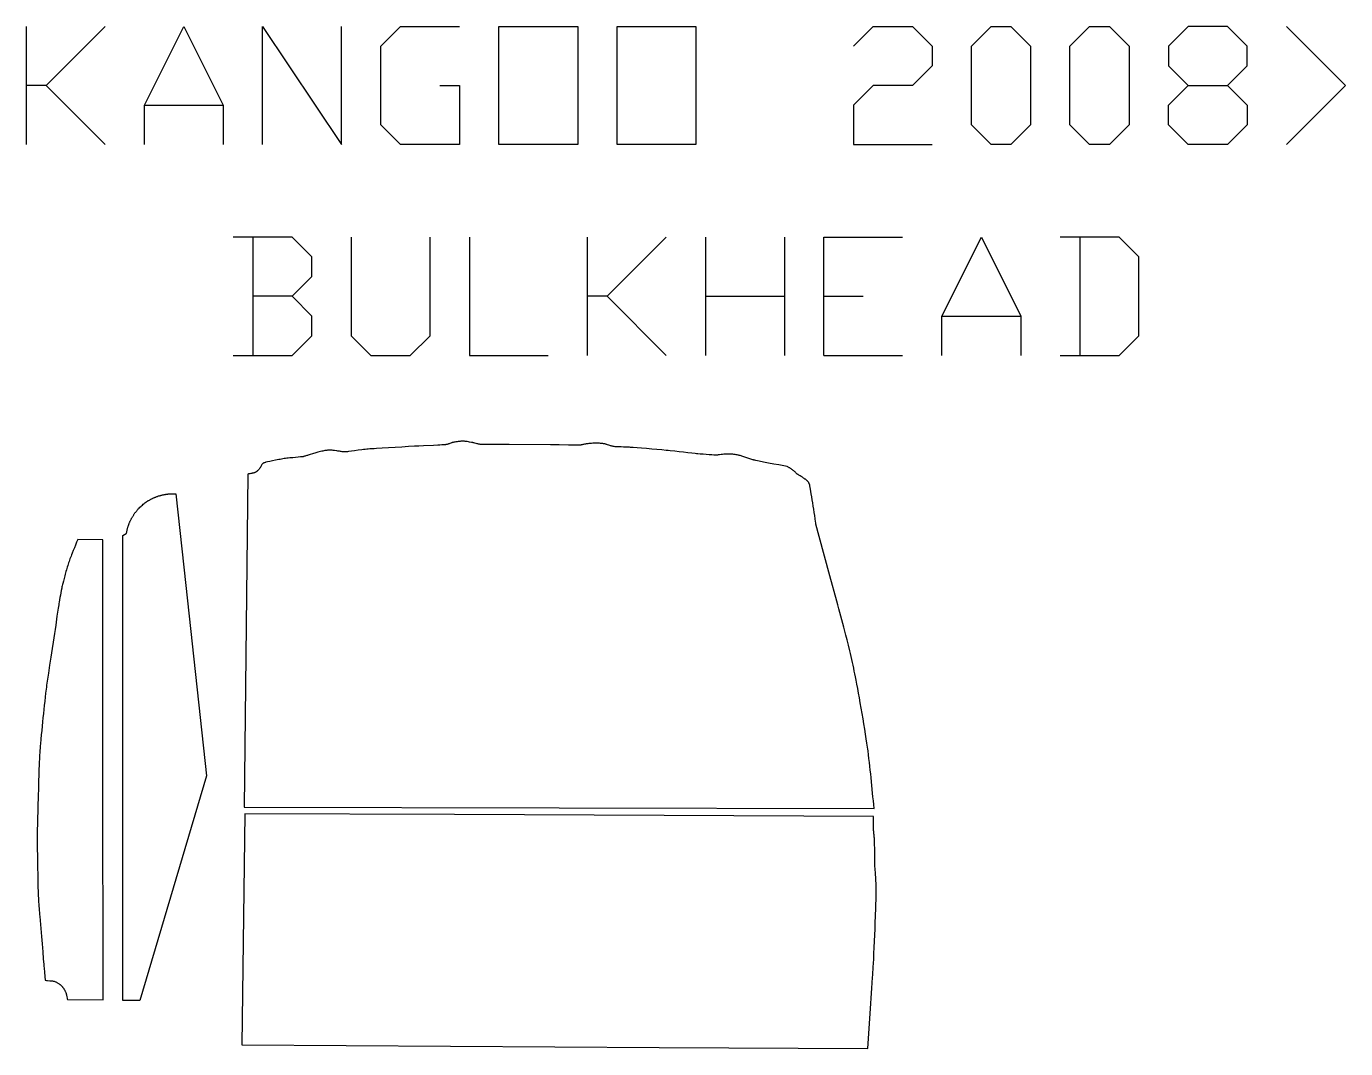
# Model space of a CAD drawing. Extents: x -468 to 2368, y -516 to 1683.
import ezdxf

# ---------------------------------------------------------------- set-up
doc = ezdxf.new("R2010")
doc.units = 0
doc.layers.get('0').update_dxf_attribs({"color": 1, "linetype": 'CONTINUOUS'})
doc.layers.add('Default Layer', color=1, linetype='CONTINUOUS')

msp = doc.modelspace()

# ---------------------------------------------------------------- linework, layer by layer
for points in [[(1354.6, 0.6), (1353.7, 8.8), (1352.9, 17.1), (1352, 25.3), (1351.2, 33.6), (1349.6, 50.1), (1347.9, 66.6), (1347.1, 74.8), (1346.2, 83.1), (1345.3, 91.3), (1344.4, 99.6), (1343.4, 107.8), (1342.4, 116), (1341.3, 124.2), (1340.8, 128.3), (1340.2, 132.5), (1339.6, 136.7), (1339, 141.1), (1337.5, 150.5), (1336, 160.6), (1334.3, 171.3), (1332.5, 182.3), (1330.6, 193.5), (1328.7, 204.9), (1326.7, 216.3), (1324.7, 227.5), (1322.8, 238.4), (1320.9, 248.9), (1319.1, 258.9), (1317.4, 268.1), (1315.8, 276.5), (1314.4, 284), (1313.1, 290.4), (1311.9, 296.2), (1310.6, 302.3), (1309.3, 308.5), (1307.9, 314.7), (1306.4, 321), (1305, 327.3), (1303.5, 333.6), (1302, 339.8), (1299.1, 351.9), (1296.3, 363.2), (1293.8, 373.4), (1291.6, 382.2), (1289.5, 390.2), (1287.4, 398.2), (1285.3, 406.3), (1283.2, 414.2), (1278.9, 430.2), (1276.7, 438.2), (1274.6, 446.2), (1259.1, 500.6), (1236.1, 585.2), (1229.2, 611.8), (1228.8, 614.6), (1228.5, 617.5), (1227.7, 623.7), (1226.7, 630.3), (1225.8, 637.1), (1224.7, 644), (1223.6, 651), (1222.6, 657.8), (1221.5, 664.5), (1220.4, 670.9), (1219.4, 676.9), (1218.5, 682.3), (1217.7, 687.1), (1216.9, 691.1), (1216.3, 694.3), (1215.9, 696.5), (1215.8, 697.1), (1215.6, 697.5), (1215.5, 698), (1215.3, 698.5), (1215.1, 699), (1214.8, 699.5), (1214.3, 700.5), (1213.8, 701.4), (1213.2, 702.3), (1212.6, 703.2), (1212, 704), (1211.3, 704.8), (1211, 705.1), (1210.6, 705.5), (1209.9, 706.2), (1209.1, 706.8), (1208.3, 707.4), (1207.4, 708), (1206.6, 708.6), (1205.7, 709.1), (1204.8, 709.6), (1204.4, 709.9), (1203.9, 710.3), (1202.8, 711), (1200.4, 712.8), (1199.1, 713.8), (1197.9, 714.6), (1197.3, 715), (1196.8, 715.4), (1196.2, 715.7), (1195.7, 716), (1193.8, 717), (1192.9, 717.5), (1191.9, 718), (1191, 718.5), (1190.1, 719.1), (1189.2, 719.7), (1188.8, 720), (1188.3, 720.4), (1187.9, 720.8), (1187.3, 721.3), (1185.9, 722.6), (1185.1, 723.5), (1184.1, 724.4), (1183, 725.3), (1181.8, 726.4), (1180.5, 727.5), (1179.1, 728.6), (1177.5, 729.8), (1176.6, 730.4), (1175.8, 731), (1174.8, 731.6), (1173.9, 732.2), (1172.9, 732.9), (1171.9, 733.5), (1170.8, 734.1), (1169.7, 734.7), (1168.6, 735.3), (1167.4, 736), (1149.8, 739.3), (1138.9, 741.4), (1127.5, 743.5), (1116.8, 745.6), (1107.4, 747.4), (1103.4, 748.2), (1100.2, 748.9), (1097.7, 749.4), (1096.1, 749.8), (1095, 750.1), (1093.8, 750.4), (1091.6, 751.1), (1089.3, 751.9), (1087, 752.7), (1082.6, 754.2), (1080.5, 754.9), (1078.4, 755.6), (1076.4, 756.2), (1074.4, 756.9), (1072.3, 757.5), (1070.3, 758.2), (1068.3, 758.8), (1066.3, 759.4), (1064.2, 759.9), (1063.2, 760.2), (1062.2, 760.4), (1060, 760.8), (1057.7, 761.3), (1055.4, 761.7), (1052.9, 762), (1050.4, 762.4), (1049.1, 762.5), (1047.9, 762.6), (1046.6, 762.7), (1045.4, 762.8), (1044.1, 762.9), (1042.9, 762.9), (1041.6, 762.9), (1040.3, 762.9), (1038.8, 762.9), (1037.3, 762.8), (1035.7, 762.7), (1034.2, 762.6), (1031.1, 762.3), (1028.2, 762.1), (1025.6, 761.8), (1022.3, 761.4), (1021.5, 761.3), (1020.6, 761.2), (1018.9, 760.8), (1018, 760.7), (1017.1, 760.5), (1016.2, 760.4), (1015.4, 760.4), (1014.7, 760.4), (1013.5, 760.4), (1010, 760.6), (1005.2, 760.9), (999.5, 761.3), (993.3, 761.7), (986.9, 762.2), (980.8, 762.7), (975.4, 763.2), (972.7, 763.4), (969.6, 763.7), (962.4, 764.5), (954, 765.5), (944.9, 766.5), (935.4, 767.6), (925.8, 768.7), (916.3, 769.8), (911.8, 770.2), (907.4, 770.7), (898.1, 771.6), (887.6, 772.5), (876.4, 773.5), (865.2, 774.5), (854.4, 775.4), (844.7, 776.1), (836.7, 776.8), (830.8, 777.2), (828.5, 777.3), (826.1, 777.5), (823.5, 777.6), (821, 777.7), (815.7, 777.8), (810.6, 778), (805.7, 778.1), (803.4, 778.2), (801.2, 778.3), (799.2, 778.5), (797.4, 778.6), (795.7, 778.8), (795, 778.9), (794.3, 779), (793.1, 779.2), (791.8, 779.5), (790.5, 779.9), (789.1, 780.2), (787.8, 780.6), (786.5, 781), (783.9, 781.9), (781.4, 782.7), (780.1, 783.2), (778.9, 783.5), (777.8, 783.9), (776.6, 784.2), (775.5, 784.5), (774.4, 784.7), (773.4, 784.9), (772.3, 785), (771.3, 785.2), (770.2, 785.3), (768.1, 785.6), (765.9, 785.7), (763.8, 785.9), (761.7, 785.9), (759.5, 786), (757.4, 786), (755.1, 786), (752.4, 786), (749.6, 785.9), (746.7, 785.7), (743.9, 785.5), (741.2, 785.3), (738.8, 785.1), (736.9, 784.9), (736, 784.8), (735.1, 784.6), (734.2, 784.4), (733.4, 784.3), (731.7, 783.8), (729.9, 783.4), (728.2, 783), (726.5, 782.6), (725.6, 782.4), (724.7, 782.3), (723.9, 782.1), (723, 782.1), (722.5, 782), (721.7, 782), (719.8, 781.9), (717.1, 781.9), (714, 782), (706.2, 782.1), (697.1, 782.2), (677, 782.6), (667.3, 782.8), (658.6, 782.9), (570.1, 783.4), (561.9, 783.3), (552.9, 783.2), (534.3, 783.1), (525.8, 783), (521.9, 783), (518.4, 783), (515.2, 783.1), (512.5, 783.1), (510.4, 783.2), (509.5, 783.3), (508.8, 783.3), (507.5, 783.5), (506.3, 783.7), (505, 783.9), (503.7, 784.2), (502.5, 784.5), (501.2, 784.8), (498.7, 785.4), (496.2, 786.1), (493.7, 786.7), (492.5, 787), (491.4, 787.3), (490.2, 787.6), (489, 787.8), (484.4, 788.7), (482.1, 789.1), (479.8, 789.5), (477.5, 789.8), (476.4, 789.9), (475.2, 790.1), (474.1, 790.2), (472.9, 790.2), (471.7, 790.3), (470.6, 790.3), (469.4, 790.3), (468.2, 790.3), (466.9, 790.3), (465.6, 790.2), (464.3, 790.1), (463, 790), (461.7, 789.9), (460.4, 789.7), (457.8, 789.4), (455.3, 789), (452.9, 788.6), (450.7, 788.2), (449.7, 787.9), (448.7, 787.7), (447.6, 787.4), (446.6, 787), (445.6, 786.7), (444.6, 786.3), (442.6, 785.6), (440.7, 784.9), (439.6, 784.5), (438.6, 784.2), (437.6, 783.9), (436.6, 783.6), (435.6, 783.3), (434.6, 783.1), (433.9, 783), (433.1, 782.9), (431, 782.7), (428.1, 782.5), (424.7, 782.3), (420.8, 782.1), (416.5, 781.9), (406.9, 781.4), (385.7, 780.4), (375.5, 780), (366.2, 779.5), (353.1, 778.7), (339, 777.9), (310.3, 776.2), (296.8, 775.4), (284.7, 774.7), (279.3, 774.3), (274.5, 774), (270.3, 773.7), (266.8, 773.4), (263.6, 773.1), (260.1, 772.7), (256.5, 772.3), (252.8, 771.8), (245.1, 770.8), (237.6, 769.8), (230.7, 768.9), (224.7, 768.1), (222.2, 767.8), (220.1, 767.6), (218.5, 767.4), (217.9, 767.4), (217.4, 767.3), (216.5, 767.4), (215.6, 767.4), (214.8, 767.4), (213.9, 767.5), (212.2, 767.7), (210.5, 767.9), (208.8, 768.1), (207, 768.4), (205.3, 768.7), (203.6, 768.9), (201.7, 769.1), (199.4, 769.5), (194.2, 770.3), (191.7, 770.6), (189.3, 770.9), (188.3, 771.1), (187.3, 771.2), (186.4, 771.2), (185.7, 771.3), (184.4, 771.3), (183, 771.2), (181.7, 771.2), (180.4, 771), (179.1, 770.9), (177.8, 770.7), (175.2, 770.4), (173.6, 770.1), (171.6, 769.8), (169.3, 769.3), (166.8, 768.8), (164.1, 768.2), (161.4, 767.6), (158.8, 767), (156.3, 766.4), (154, 765.7), (151.7, 765), (149.3, 764.3), (146.9, 763.5), (142.1, 761.9), (139.7, 761.2), (137.4, 760.4), (136.1, 760), (134.9, 759.5), (132.4, 758.7), (131.2, 758.3), (130, 757.9), (128.7, 757.5), (128.1, 757.4), (127.4, 757.2), (126.6, 757.1), (125.3, 756.9), (123.5, 756.7), (121.5, 756.5), (116.5, 756.1), (110.7, 755.6), (104.4, 755), (101.1, 754.7), (97.9, 754.4), (94.8, 754), (91.8, 753.6), (88.9, 753.3), (86.2, 752.9), (83.5, 752.5), (80.6, 752), (77.5, 751.4), (74.3, 750.8), (71, 750.1), (67.7, 749.5), (61.2, 748.2), (55.2, 746.9), (50.3, 745.8), (46.7, 745), (45.6, 744.7), (45, 744.6), (43.6, 744.1), (42.9, 743.9), (42.2, 743.6), (41.5, 743.3), (40.8, 743), (40.5, 742.8), (40.2, 742.6), (39.9, 742.4), (39.6, 742.1), (39.5, 742), (39.3, 741.8), (39, 741.4), (38.7, 740.9), (38.4, 740.4), (37.6, 739), (36.9, 737.5), (36, 736), (35.6, 735.2), (35.1, 734.4), (34.7, 733.6), (34.2, 732.9), (33.7, 732.2), (33.2, 731.6), (32.2, 730.4), (31.2, 729.2), (30.1, 728.1), (29.5, 727.5), (28.9, 727), (28.3, 726.4), (27.7, 725.9), (27.1, 725.4), (26.5, 725), (25.8, 724.5), (25.2, 724.1), (24.5, 723.7), (23.8, 723.3), (23.1, 723), (22.3, 722.7), (21.4, 722.4), (20.5, 722.1), (19.5, 721.8), (18.5, 721.6), (17.4, 721.4), (16.3, 721.2), (14.1, 720.8), (11.9, 720.4), (9.7, 720), (8.6, 719.7), (7.6, 719.5), (0.1, 3.2), (1354.6, 0.6)], [(-304, 578.3), (-357.7, 579), (-358.9, 576), (-360.1, 573.1), (-362.5, 567.1), (-365, 561.2), (-367.5, 555.3), (-369.9, 549.4), (-371.1, 546.4), (-372.2, 543.5), (-373.4, 540.5), (-374.5, 537.6), (-375.5, 534.7), (-376.5, 531.7), (-377.5, 528.8), (-378.5, 525.8), (-379.4, 522.8), (-380.4, 519.7), (-381.3, 516.6), (-382.2, 513.5), (-383.1, 510.4), (-384, 507.3), (-384.8, 504.2), (-385.6, 501.2), (-387.2, 495.3), (-388.6, 489.7), (-389.9, 484.5), (-390.4, 482), (-391, 479.5), (-391.6, 477), (-392.1, 474.5), (-393.1, 469.4), (-394.1, 464.4), (-395, 459.4), (-395.9, 454.3), (-397.7, 444.2), (-398.2, 441.5), (-398.7, 438.4), (-399.8, 431.2), (-401, 423), (-402.4, 414), (-405.2, 395.1), (-406.5, 385.8), (-407.8, 377), (-415.9, 326.1), (-417.1, 317.5), (-418.4, 308.9), (-420.9, 291.8), (-422.2, 283.2), (-423.4, 274.6), (-424.6, 266), (-425.1, 261.7), (-425.7, 257.4), (-426.8, 248.7), (-427.8, 240), (-428.8, 231.2), (-429.8, 222.3), (-430.8, 213.4), (-431.7, 204.6), (-432.6, 195.7), (-433.5, 186.8), (-435.3, 168.6), (-436.2, 159.1), (-437.1, 149.6), (-437.9, 139.9), (-438.3, 135), (-438.7, 130.2), (-439.1, 125.3), (-439.4, 120.5), (-439.8, 115.7), (-440.1, 110.9), (-440.3, 106.1), (-440.6, 101.3), (-440.8, 96.4), (-441, 91.4), (-441.2, 86.4), (-441.3, 81.4), (-441.6, 71.3), (-441.9, 61), (-442.1, 50.8), (-442.4, 40.6), (-442.7, 30.5), (-443, 20.9), (-443.3, 11.3), (-443.9, -7.9), (-444.1, -17.5), (-444.4, -27.1), (-444.6, -36.7), (-444.7, -41.5), (-444.7, -46.3), (-444.8, -56.2), (-444.8, -66.6), (-444.8, -77.2), (-444.7, -88), (-444.6, -98.8), (-444.5, -109.4), (-444.3, -119.7), (-444.1, -129.5), (-443.9, -139.1), (-443.7, -148.8), (-443.4, -158.6), (-443.2, -168.4), (-442.8, -178), (-442.6, -182.8), (-442.5, -187.5), (-442.2, -192.1), (-442, -196.7), (-441.8, -201.2), (-441.5, -205.5), (-441.3, -209.8), (-441, -214.2), (-440.6, -218.5), (-440.3, -222.8), (-439.9, -227.1), (-439.5, -231.4), (-438.8, -240), (-437.1, -257.2), (-436.3, -265.9), (-435.5, -274.5), (-434.3, -290.6), (-433, -307.6), (-431.8, -323), (-431.3, -329.3), (-430.9, -334.4), (-430.5, -338.7), (-430.1, -343.1), (-429.2, -351.7), (-428.4, -360.4), (-427.5, -369), (-425.1, -369.2), (-422.6, -369.4), (-417.4, -369.8), (-415, -370), (-413.8, -370.1), (-412.8, -370.2), (-411.8, -370.3), (-410.9, -370.5), (-410.1, -370.6), (-409.4, -370.8), (-408.8, -370.9), (-408.2, -371.1), (-407, -371.5), (-405.9, -372), (-404.7, -372.5), (-403.6, -373.1), (-402.5, -373.7), (-401.4, -374.3), (-400.3, -375), (-399.2, -375.8), (-397.9, -376.7), (-396.5, -377.7), (-395.7, -378.3), (-395, -378.9), (-394.2, -379.5), (-393.5, -380.1), (-392.8, -380.7), (-392.1, -381.4), (-391.4, -382.1), (-390.8, -382.8), (-390.2, -383.4), (-389.6, -384.1), (-389, -384.9), (-388.5, -385.7), (-388, -386.5), (-387.4, -387.5), (-386.9, -388.4), (-386.4, -389.4), (-385.8, -390.4), (-385.3, -391.5), (-384.9, -392.5), (-384.4, -393.5), (-383.6, -395.5), (-382.9, -397.2), (-382.3, -398.7), (-382.1, -399.4), (-381.9, -400.1), (-381.7, -400.8), (-381.6, -401.5), (-381.3, -402.9), (-381, -404.4), (-380.6, -407.2), (-380.3, -408.6), (-380.1, -410.1), (-303.2, -411), (-303.6, 83.6), (-304, 578.3)], [(1340.8, -515.9), (1345.8, -440.4), (1349.3, -386.2), (1350.1, -374.7), (1351, -363.2), (1351.4, -357.4), (1351.8, -351.7), (1352.2, -345.9), (1352.6, -340.2), (1353, -332.9), (1353.5, -323), (1354.1, -311.2), (1354.8, -298.2), (1355.4, -284.7), (1356, -271.4), (1356.6, -259), (1357, -248.2), (1357.7, -227.4), (1358.1, -216.5), (1358.4, -205.7), (1358.7, -195.3), (1358.8, -190.4), (1358.9, -185.7), (1358.9, -181.3), (1359, -177.2), (1359, -173.4), (1358.9, -170), (1358.8, -166.7), (1358.7, -163.2), (1358.5, -159.6), (1358.3, -155.9), (1358.1, -152.2), (1357.9, -148.4), (1357.3, -141), (1356.4, -127.9), (1356.2, -125.1), (1356, -122.7), (1355.9, -120.6), (1355.8, -118.9), (1355.8, -117.4), (1355.8, -116), (1355.8, -113), (1355.8, -110), (1355.9, -107), (1356, -101.1), (1356, -98.1), (1356, -95.1), (1356, -91.8), (1355.9, -87.8), (1355.8, -83.4), (1355.6, -78.8), (1355.5, -74.3), (1355.3, -70.2), (1355.2, -66.5), (1355, -63.6), (1354.8, -61.2), (1354.6, -58.8), (1354.4, -56.4), (1354.1, -54), (1353.6, -49.2), (1353.3, -46.8), (1353.1, -44.4), (1353.3, -16.7), (902.7, -14.7), (452, -12.6), (1.4, -10.6), (-5, -507.6), (443.6, -510.4), (892.2, -513.2), (1340.8, -515.9)]]:
    msp.add_lwpolyline(points, close=True)
at = {"layer": 'Default Layer'}
for points in [[(-468.2, 1428.5), (-468.2, 1682.5)], [(-298.8, 1682.5), (-425.8, 1555.5), (-468.2, 1555.5)], [(-214.2, 1428.5), (-214.2, 1513.2), (-129.5, 1682.5), (-44.8, 1513.2), (-44.8, 1428.5)], [(39.8, 1428.5), (39.8, 1682.5), (209.2, 1428.5), (209.2, 1682.5)], [(420.8, 1555.5), (463.2, 1555.5), (463.2, 1428.5), (336.2, 1428.5), (293.8, 1470.9), (293.8, 1640.2), (336.2, 1682.5), (463.2, 1682.5)], [(1309.8, 1640.2), (1352.2, 1682.5), (1436.8, 1682.5), (1479.2, 1640.2), (1479.2, 1597.9), (1436.8, 1555.5), (1352.2, 1555.5), (1309.8, 1513.2), (1309.8, 1428.5), (1479.2, 1428.5)], [(2029.5, 1428.5), (1987.2, 1470.9), (1987.2, 1513.2), (2029.5, 1555.5), (2114.2, 1555.5), (2156.5, 1597.9), (2156.5, 1640.2), (2114.2, 1682.5), (2029.5, 1682.5), (1987.2, 1640.2), (1987.2, 1597.9), (2029.5, 1555.5)], [(2241.2, 1682.5), (2368.2, 1555.5), (2241.2, 1428.5)], [(-425.8, 1555.5), (-298.8, 1428.5)], [(2114.2, 1555.5), (2156.5, 1513.2), (2156.5, 1470.9), (2114.2, 1428.5), (2029.5, 1428.5)], [(-214.2, 1513.2), (-44.8, 1513.2)], [(103.3, 1102), (145.7, 1144.3), (145.7, 1186.6), (103.3, 1229), (-23.7, 1229)], [(18.7, 1229), (18.7, 975)], [(230.3, 1229), (230.3, 1017.3), (272.7, 975), (357.3, 975), (399.7, 1017.3), (399.7, 1229)], [(484.3, 1229), (484.3, 975), (653.7, 975)], [(738.3, 975), (738.3, 1229)], [(907.7, 1229), (780.7, 1102), (738.3, 1102)], [(992.3, 975), (992.3, 1229)], [(1161.7, 1229), (1161.7, 975)], [(1246.3, 975), (1246.3, 1229), (1415.7, 1229)], [(1500.3, 975), (1500.3, 1059.6), (1585, 1229), (1669.7, 1059.6), (1669.7, 975)], [(1754.3, 975), (1881.3, 975), (1923.7, 1017.3), (1923.7, 1186.6), (1881.3, 1229), (1754.3, 1229)], [(1796.7, 1229), (1796.7, 975)], [(-23.7, 975), (103.3, 975), (145.7, 1017.3), (145.7, 1059.6), (103.3, 1102), (18.7, 1102)], [(780.7, 1102), (907.7, 975)], [(992.3, 1102), (1161.7, 1102)], [(1246.3, 1102), (1331, 1102)], [(1500.3, 1059.6), (1669.7, 1059.6)], [(1246.3, 975), (1415.7, 975)]]:
    msp.add_lwpolyline(points, dxfattribs=at)
for points in [[(547.8, 1428.5), (547.8, 1682.5), (717.2, 1682.5), (717.2, 1428.5), (547.8, 1428.5)], [(801.8, 1428.5), (801.8, 1682.5), (971.2, 1682.5), (971.2, 1428.5), (801.8, 1428.5)], [(1606.2, 1428.5), (1563.8, 1470.9), (1563.8, 1640.2), (1606.2, 1682.5), (1648.5, 1682.5), (1690.8, 1640.2), (1690.8, 1470.9), (1648.5, 1428.5), (1606.2, 1428.5)], [(1817.8, 1428.5), (1775.5, 1470.9), (1775.5, 1640.2), (1817.8, 1682.5), (1860.2, 1682.5), (1902.5, 1640.2), (1902.5, 1470.9), (1860.2, 1428.5), (1817.8, 1428.5)], [(-252.9, 592.2), (-252.7, 593.3), (-252.5, 594.5), (-252.3, 595.8), (-252, 597.1), (-251.8, 598.3), (-251.5, 599.6), (-251.2, 600.8), (-250.9, 602.1), (-250.5, 603.3), (-250.2, 604.5), (-249.8, 605.8), (-249.4, 607), (-249, 608.2), (-248.6, 609.4), (-248.2, 610.6), (-247.8, 611.8), (-247.3, 613), (-246.9, 614.2), (-246.4, 615.4), (-245.9, 616.5), (-245.4, 617.7), (-244.9, 618.8), (-244.3, 620), (-243.8, 621.1), (-243.2, 622.2), (-242.6, 623.3), (-242.1, 624.4), (-241.4, 625.6), (-240.8, 626.6), (-240.2, 627.7), (-239.6, 628.8), (-238.9, 629.9), (-238.2, 631), (-237.5, 632), (-236.8, 633), (-236.1, 634.1), (-235.4, 635.1), (-234.7, 636.1), (-234, 637.1), (-233.2, 638.1), (-232.4, 639.1), (-231.6, 640), (-230.9, 641), (-230.1, 642), (-229.2, 642.9), (-228.4, 643.8), (-227.6, 644.8), (-226.7, 645.7), (-225.9, 646.6), (-224.2, 648.3), (-222.4, 650), (-220.6, 651.6), (-218.8, 653.2), (-217, 654.8), (-215.1, 656.3), (-213.2, 657.7), (-211.2, 659.1), (-210.2, 659.8), (-209.1, 660.5), (-208.1, 661.2), (-207, 661.9), (-206, 662.6), (-204.9, 663.2), (-203.8, 663.9), (-202.7, 664.5), (-201.6, 665.1), (-200.5, 665.7), (-199.4, 666.3), (-198.3, 666.8), (-197.1, 667.4), (-196, 667.9), (-194.9, 668.4), (-193.7, 669), (-192.6, 669.5), (-191.4, 670), (-190.2, 670.4), (-189, 670.9), (-187.8, 671.3), (-186.6, 671.8), (-185.4, 672.2), (-184.2, 672.6), (-183, 672.9), (-181.7, 673.3), (-180.5, 673.7), (-179.3, 674), (-178.1, 674.3), (-176.8, 674.6), (-175.6, 674.9), (-174.3, 675.2), (-173.1, 675.4), (-171.8, 675.7), (-170.6, 675.9), (-169.4, 676.1), (-168.1, 676.3), (-166.9, 676.5), (-165.6, 676.6), (-164.3, 676.8), (-163.1, 676.9), (-161.8, 677), (-160.5, 677.1), (-159.2, 677.2), (-158, 677.3), (-156.7, 677.3), (-155, 677.3), (-153.4, 677.4), (-151.8, 677.3), (-150.1, 677.3), (-148.4, 677.2), (-146.7, 677.1), (-125.4, 480), (-81.1, 70.7), (-224.5, -412.1), (-261.1, -412.1), (-261.1, 587.9), (-253.4, 591.8), (-252.9, 592.2)]]:
    msp.add_lwpolyline(points, close=True, dxfattribs=at)

doc.saveas('drawing.dxf')
